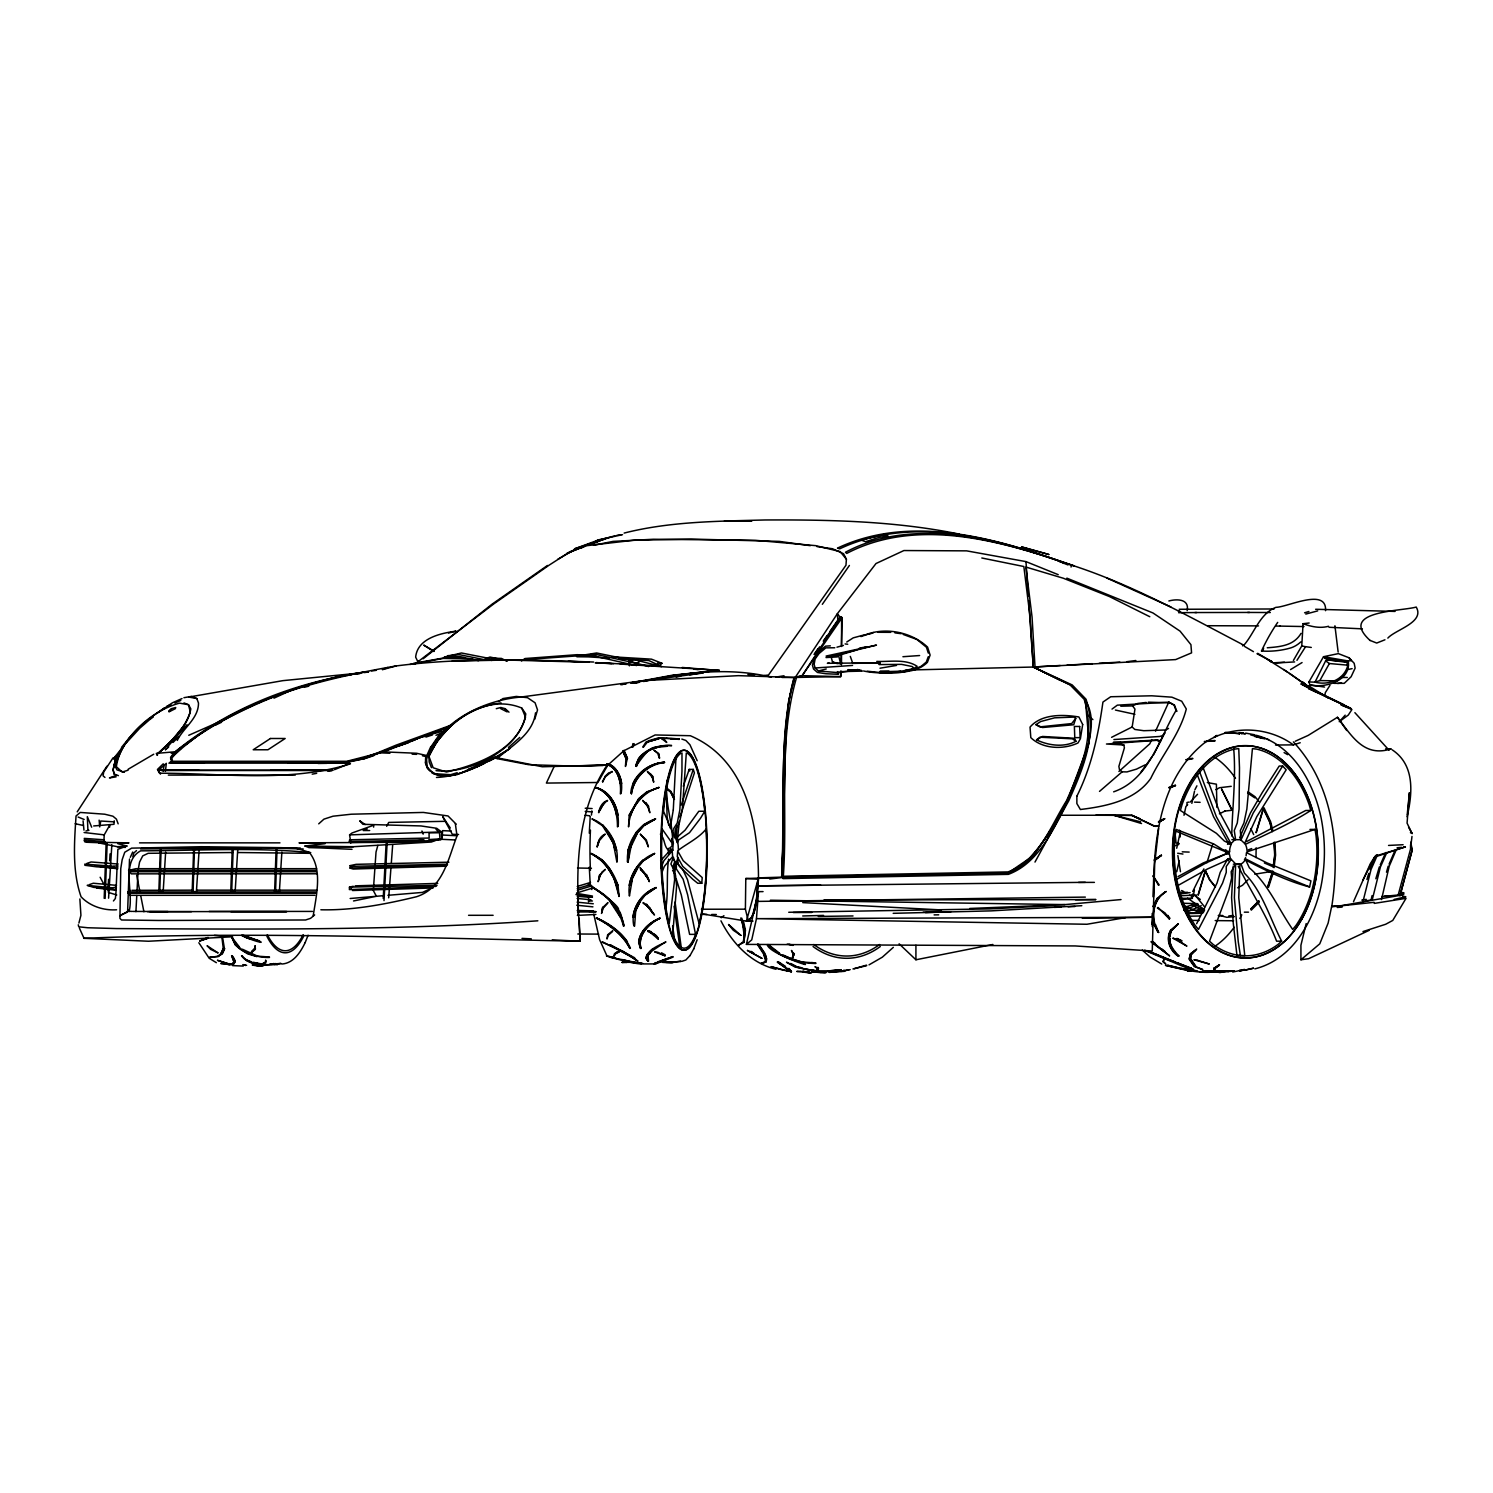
<?xml version="1.0" encoding="UTF-8"?>
<svg xmlns="http://www.w3.org/2000/svg" width="1493" height="1493" viewBox="0 0 1493 1493"><rect width="100%" height="100%" fill="white"/><g stroke="black" fill="none" stroke-linecap="round" stroke-linejoin="round"><path stroke-width="1.5" d="M629.971 962.145L634.488 962.518M666.83 738.307L657.797 738.083L650.276 740.229L645.965 742.077L642.792 747.023M79.446 928.217L84.019 938.313C248.976 931.464 414.923 937.884 580.161 941.243C576.298 881.616 572.733 817.212 607.166 764.995L542.332 766.767L495.471 757.492L496.012 756.428L459.62 773.729M841.511 664.777L841.529 653.355M841.548 646.506L841.604 619.128L837.368 613.698L875.999 563.533L903.918 550.544L966.643 550.861L1025.971 561.611L1058.238 574.674M676.03 756.578L673.287 809.934M1111.594 737.318L1132.161 726.979L1134.96 709.1L1132.608 705.909L1120.795 706.226M752.509 921.162L748.273 921.106L745.399 909.181L745.791 878.519L769.455 877.772L763.39 877.977M703.203 914.089L746.407 921.106L758.5 877.865L782.369 877.119L783.526 813.498M668.453 848.341L668.416 850.226A12.019 2.762 -90 0 0 668.547 853.94M660.391 834.158C665.262 839.085 663.639 845.99 668.416 850.226L672.858 850.226L672.876 848.341A12.019 2.762 -90 0 1 673.38 843.153L670.674 840.578M127.633 911.197L129.518 859.054M441.573 837.106L441.499 831.937L436.702 828.298L421.026 825.946L362.911 824.304L359.738 820.777L365.188 824.565M784.385 774.68L784.889 751.856M785.038 745.007L788.584 701.542L794.631 677.467L840.671 676.628L841.492 671.607L862.282 671.122M1152.167 913.529L1153.007 922.786L1158.605 932.472L1155.395 924.354M128.977 911.663C134.314 893.915 120.261 861.76 140.641 850.842C197.225 850.693 254.538 847.072 310.731 852.596M840.783 672.074L840.671 676.628L802.17 675.657L795.414 677.15L837.368 613.698L837.872 620.64M841.007 663.004L841.231 653.934M841.455 644.864L842.127 617.635L840.727 616.665L823.613 641.15M245.692 965.504L242.818 964.627M246.644 965.299L243.583 964.646M264.018 965.299C260.92 967.576 242.799 963.209 258.625 965.542M263.067 965.504L258.606 966.064L253.25 964.627M349.455 887.122L349.381 889.585L435.732 886.413L437.02 885.349L349.455 887.122L353.262 886.263M446.071 866.201L353.169 869.038L350.09 868.105L350.164 865.623L356.099 864.335L448.908 862.189M159.77 891.806L161.076 849.89M1153.361 897.144C1153.454 843.041 1158.717 780.074 1203.825 743.383C1230.139 724.851 1267.501 725.915 1293.367 744.876L1300.216 742.749M193.101 891.582L194.407 849.89M781.921 866.481C786.456 803.981 777.461 739.128 793.903 678.102L796.478 677.691C778.002 741.834 787.931 810.363 783.34 876.279L1008.018 871.912C1038.829 860.845 1050.307 826.45 1066.506 800.771C1081.119 768.13 1095.713 735.396 1084.161 699.303L1070.238 685.026L1033.287 667.035L906.195 670.077M1153.361 896.658L1153.79 883.52M104.193 898.338L106.134 843.433M160.292 849.89L158.837 891.806L163.166 891.806L165.648 852.111M193.642 849.89L192.168 891.582L196.423 891.582L199.129 849.89M232.236 849.89L230.762 891.582L235.166 891.582L237.723 849.89M231.695 891.582L233.151 849.89M276.074 849.89L274.619 891.806L279.378 891.806L281.878 852.111M275.552 891.806L277.007 849.89M1187.159 610.674C1189.604 598.898 1176.895 598.786 1168.87 600.97M1325.541 610.674C1327.016 587.272 1287.395 607.222 1275.974 607.334C1259.663 613.548 1254.027 633.928 1243.837 645.2C1183.837 613.828 1123.912 580.03 1058.5 561.088L1068.055 564.97M105.126 898.45L107.141 843.676M627.041 962.313L622.021 962.444L627.041 962.313L627.079 961.212L623.122 961.212M1152.26 926.537L1152.689 915.004M229.026 964.646L229.064 963.564M118.152 823.837L116.417 819.134L112.927 816.204L104.715 814.208L80.23 812.435L76.05 815.962C74.277 842.705 72.149 871.147 81.051 896.752C89.953 906.288 103.857 910.674 116.585 909.778M588.485 901.791L588.69 897.256L592.441 897.256M112.311 889.343L112.386 887.831L116.342 887.122L116.118 889.585L93.518 887.346L87.191 885.349L112.386 887.831M350.09 868.105L351.844 867.974L351.937 866.332L350.164 865.623M351.154 889.343L351.228 887.831M627.34 861.778L627.881 850.226L636.074 832.459L643.763 824.565L655.539 818.948L643.819 825.741L637.679 832.59L629.299 850.226L628.012 862.189L631.744 842.929L637.567 832.478L643.688 825.61L655.539 818.948C637.959 824.229 624.802 844.889 628.142 862.133M629.99 962.145L625.791 962.313L635.719 962.369M666.811 738.307L679.371 738.867L670.842 738.736M383.216 898.45L386.108 843.676M1196.658 923.7L1217 883.109L1220.21 872.379L1227.489 859.333L1231.24 859.333L1235.663 863.98L1234.375 897.629L1238.238 941.598L1240.403 955.576L1244.77 955.576L1238.761 897.629L1239.955 864.167L1237.716 864.167M135.919 911.663L136.777 895.501M137.02 890.873L138.009 872.397M384.018 900.615L387.116 843.433M810.176 973.025L802.655 971.402L809.449 972.167M811.39 973.025L796.777 971.42L801.181 971.234M811.875 972.036L825.125 972.671M1225.921 849.834L1225.809 851.831A12.765 8.753 -90 0 0 1225.921 853.828M1176.036 831.19L1225.809 851.831L1229.579 851.831L1229.691 849.834A12.765 8.753 -90 0 1 1231.24 844.329L1224.353 841.044L1216.403 833.318L1180.384 810.475L1182.045 804.634A103.987 71.328 -90 0 1 1234.431 749.131L1238.761 748.628L1239.489 767.925L1239.078 809.057L1237.286 822.942L1234.263 830.537L1235.625 839.701L1241.038 839.701L1240.328 830.537L1243.93 822.942L1246.86 809.057L1252.422 748.628L1256.751 749.131A103.987 71.328 90 0 1 1309.137 804.634L1310.798 810.475C1290.083 823.781 1267.258 833.822 1245.405 844.329A12.765 8.753 -90 0 1 1247.084 851.831L1315.016 829.417L1316.024 835.576A103.987 71.328 -90 0 1 1296.017 925.38L1292.714 929.486C1278.493 909.032 1268.341 884.211 1249.38 867.825L1245.405 859.333A12.765 8.753 -90 0 1 1241.038 863.98L1244.36 873.125C1262.499 891.508 1269.964 918.456 1281.666 941.187L1277.971 944.49A103.987 71.328 90 0 1 1213.212 944.49L1209.517 941.187L1228.87 889.772L1231.65 878.071L1231.165 871.669L1235.625 863.98L1239.955 864.167M589.287 833.206L590.202 816.615M651.545 950.836L648.055 955.035L647.794 961.063L646.002 957.815L646.842 954.792L652.945 948.615M834.792 647.757L825.816 647.869L819.06 653.505L815.141 658.936L814.133 664.366L815.141 667.987L818.481 670.973L837.386 672.578L837.442 671.607M107.907 890.892L108.578 879.321M109.68 860.808L110.071 853.865M1293.405 660.429L1301.765 645.946L1303.072 623.701L1309.156 623.01M108.578 898.17L111.844 844.721M648.559 961.156L647.999 955.539L651.489 951.321L665.729 941.766M1233.218 866.108L1231.594 897.629L1233.218 922.805L1236.969 955.576L1240.403 955.576M621.069 793.567L621.069 793.567C623.048 783.023 620.23 770.985 610.768 764.864L606.867 763.744M1158.624 828.634L1154.705 863.458L1152.26 951.022L1075.277 945.946L746.407 944.397L751.744 939.844L756.466 918.662L758.5 891.638L763.054 891.601M673.772 869.169L674.948 862.245M675.638 861.816L674.724 875.626M114.233 820.777L113.991 824.304L93.686 825.946M269.468 956.994L256.964 956.136M816.951 546.587L832.459 548.733L843.564 553.735L846.4 559.278L845.971 565.231L768.503 675.023L763.968 675.545M1219.408 970.991C1202.63 974.873 1182.624 969.48 1165.417 965.336L1190.798 970.879L1187.775 970.917L1191.059 969.815M1241.803 734.015L1242.587 732.764L1239.451 732.69L1239.321 733.865M388.684 897.834L390.961 867.75M391.315 863.122L392.696 844.609M623.981 750.344L627.396 758.239L625.455 766.45L625.978 758.239L622.824 750.886M630.718 961.791L621.909 959.607L642.755 963.918L654.046 963.918L655.296 962.574M677.038 826.17L675.956 839.066L676.908 841.716M373.642 827.122L373.642 825.237L352.049 832.982L349.586 834.867L350.818 842.966L349.437 841.567L349.586 839.794L429.144 838.04L429.051 832.87L439.465 832.758L439.987 838.861L431.328 842.033L353.412 846.718L308.64 847.427L305.001 846.027L325.045 843.676L298.992 842.854L403.651 842.257L440.752 839.924L441.237 838.749M665.635 909.48C668.621 892.665 666.195 875.626 668.603 859.147M677.076 842.593L679.352 821.299M752.901 921.088L748.273 921.106C759.489 910.226 755.887 891.75 758.201 877.865M674.631 879.676L669.256 923.365L668.211 919.483A97.959 22.526 -90 0 1 661.884 834.904L662.201 829.1L671.887 842.854L672.018 846.158L669.722 847.987L672.858 850.226M756.708 899.383L758.425 879.265L745.791 878.519M84.373 839.924L104.23 841.567L105.928 842.966L104.081 842.388L104.006 840.503L105.928 842.966L103.838 842.388L104.23 834.867L109.68 825.237L109.68 827.122M232.348 955.837L235.092 960.652L233.449 964.534L221.095 963.246M701.785 883.277L702.214 877.567L683.197 860.696L677.71 850.954L677.281 856.665L682.768 866.407L701.785 883.277L697.735 883.277L692.696 879.209L679.483 866.407L676.889 861.592M79.875 898.973L80.921 915.302L78.905 923.047M794.388 953.504L792.671 957.312L793.529 953.299M1151.924 924.503L1152.932 914.295M1407.227 814.543L1409.411 792.652L1407.078 823.128L1412.135 833.673L1408.59 827.197M651.396 931.744L648.093 930.643L658.17 939.004L656.211 935.383M786.531 970.469L791.421 971.682L786.531 970.469L790.637 971.588L777.256 962.052L791.421 971.682L789.051 968.434M1225.772 971.234L1215.638 971.103L1213.846 970.282L1214.145 967.968L1213.716 970.879L1216.347 971.887L1219.986 972.559L1228.59 970.973M1214.817 968.808L1219.464 964.777L1215.918 966.904M785.953 731.383L781.996 876.914L1007.775 873.181L1020.279 867.433L1033.884 855.302L1060.534 815.253L1067.439 800.771L1089.106 742.749L1085.262 699.191L1070.63 684.932L1033.287 667.035L1028.658 600.578M165.387 771.414L166.339 763.352L158.351 770.407L160.46 774.158M256.927 956.64L247.651 953.859L239.869 949.007L235.259 944.957L231.751 937.212L239.421 946.991M1411.072 843.881L1411.986 836.435M489.984 760.683L509.766 748.609L496.59 757.231L496.982 758.612C511.726 745.903 533.094 733.977 535.52 712.833M641.355 963.918C631.52 964.123 587.645 950.668 615.732 958.095M621.928 959.607L609.48 957.125M1255.986 857.542L1256.136 847.8M1273.156 867.19L1274.667 854.985L1273.977 842.463M1273.417 867.19L1274.947 854.985L1274.238 842.463M1274.033 867.694L1275.601 855.06L1274.891 842.257M1347.955 668.341L1348.366 665.225L1329.386 663.527L1325.635 660.858L1314.997 682.152C1328.341 685.623 1343.98 679.838 1347.694 665.766L1346.947 662.351L1327.688 659.906L1324.664 658.096L1347.544 661.716L1327.688 659.906L1325.635 660.858M1407.078 816.727C1412.546 793.492 1415.084 764.957 1392.185 749.822M221.039 963.769L232.068 964.478L234.046 962.332L231.583 955.688M280.703 963.246C268.964 965.392 249.928 967.24 241.511 955.837M280.721 963.769C268.012 965.001 250.675 966.792 242.034 955.688M629.897 947.999L627.004 943.296M640.18 948.26L638.743 941.728C640.012 930.475 650.575 921.442 659.869 918.326C648.951 923.607 637.156 935.215 640.926 948.484L638.668 942.214C640.012 930.792 649.791 922.506 659.869 918.326M640.926 948.484C637.268 935.103 648.783 923.309 659.925 917.971M672.652 837.461L672.634 832.683L663.545 811.259L664.068 805.753A97.959 22.526 -90 0 1 680.621 753.461L681.984 752.995L681.965 771.172L679.838 809.934L677.243 822.998L673.754 828.522C674.5 842.966 676.758 840.41 675.713 828.522L679.352 822.998L682.301 809.934L686.313 752.995L687.676 753.461A97.959 22.526 90 0 1 704.229 805.753L704.752 811.259L700.534 818.22L689.505 832.683L678.494 840.055L677.859 843.153A12.019 2.762 -90 0 1 678.382 850.226C686.276 844.049 698.705 838.208 706.077 829.1L706.413 834.904A97.959 22.526 90 0 1 700.086 919.483L699.041 923.365L687.508 879.676L682.824 869.561L677.897 863.999L677.859 857.281A12.019 2.762 -90 0 1 676.46 861.648L676.329 868.907L683.103 879.172L687.676 894.942L695.551 934.375L694.376 937.492A97.959 22.526 -90 0 1 673.922 937.492L672.746 934.375L676.628 885.946L675.471 874.935L672.596 870.27M163.166 771.284L164.174 764.528M817.063 970.693L817.324 968.584L814.973 966.643L818.201 968.621L818.369 970.114L817.063 970.693L817.25 969.536M1214.145 967.968L1219.408 965.336M612.578 931.501L608.286 935.215L606.998 939.004L607.632 934.823L612.765 930.643M224.603 948.54L222.289 953.411L218.109 956.64L209.86 956.994M1246.095 855.788L1246.468 852.615L1267.109 862.954L1310.929 880.87L1309.585 886.935C1286.985 881.299 1265.336 870.12 1244.434 859.483M100.106 824.976L100.759 821.019L114.326 821.859M614.09 955.893L614.481 953.56L619.259 951.881L615.172 953.84L614.09 955.893L617.001 951.694M601.754 912.839L602.463 907.8L607.931 902.574M602.09 910.973L602.743 907.221M138.14 870.083L139.558 862.114L142.731 855.881L148.143 853.305L233.001 852.522M786.662 970.693L770.985 966.643L782.892 970.114L786.662 970.693L786.886 969.536M1179.059 967.968L1167.806 965.299M1194.381 890.071L1193.224 896.397L1189.454 895.221M629.299 815.215L638.855 798.886L646.917 792.148L658.973 787.446L646.824 791.869L638.612 798.68L629.169 815.085L628.553 826.879C629.188 813.442 636.037 800.901 646.693 792.764M1324.702 695.999L1325.355 692.584L1329.983 685.343M1410.717 843.396L1411.986 850.842L1400.434 894.027L1401.423 894.998L1403.924 894.027L1400.434 893.318M1309.921 684.932C1325.299 688.422 1351.482 680.696 1348.216 660.97L1323.526 656.715L1308.913 681.946L1309.921 684.932L1324.571 687.06M1063.427 563.421L1063.576 562.674C993.013 536.995 909.106 514.301 837.517 548.099L839.663 548.845C911.271 514.992 995.178 537.909 1065.797 563.328L1063.576 562.674M673.25 810.176L670.189 828.055M1381.51 899.551L1389.218 866.201L1396.291 849.666M241.717 935.532C256.852 942.811 275.869 946.245 243.284 935.253M634.301 917.057L635.607 910.786L640.086 901.735L645.312 894.848L656.099 887.551L645.219 895.072M218.202 956.136L222.308 953.859L224.491 949.007L222.569 937.212M838.917 672.037L838.431 674.276L825.965 673.754L817.473 672.466L813.554 669.051L812.397 665.113L814.469 658.525L819.097 651.489L825.498 646.17L830.313 645.853M753.909 913.548L756.316 900.559M1371.134 899.906L1372.048 895.651M1362.605 903.022L1371.059 869.43L1377.498 854.873M1071.041 567.041L1071.47 565.026C1001.467 540.989 915.34 514.936 845.467 552.242L846.718 553.418C917.672 516.354 1003.091 541.343 1074.064 565.884L1071.47 565.026M598.338 881.393L599.458 875.141L605.318 869.374M598.824 879.228L599.775 874.879M637.455 961.156L629.523 955.539L602.332 941.766M1176.708 848.248L1180.049 833.113M1183.986 815.271L1185.909 806.575L1187.681 804.69M1176.764 871.707L1179.19 860.733M1191.843 803.365L1194.512 791.253M1264.832 738.904L1250.667 734.873M781.38 954.848C842.015 976.982 769.044 955.576 767.309 944.714M801.666 961.996L815.85 962.948L811.595 962.556M632.267 747.191L632.92 743.607M746.407 944.397L758.5 891.638M632.883 917.057C634.786 904.03 643.67 892.254 656.099 887.551M1306.17 923.607L1300.926 945.256L1300.926 959.775L1308.689 958.693L1369.1 930.382M790.357 693.331C779.421 753.498 784.721 815.421 781.66 876.279L782.985 878.612L1008.372 874.357C1039.875 862.525 1053.237 828.055 1068.783 800.771C1083.078 768.428 1097.784 734.836 1085.99 699.191L1072.198 684.932L1033.287 667.035L1030.077 616.777L1023.843 566.519L981.815 557.99M643.259 902.574C647.495 904.777 664.292 928.497 646.469 904.067M455.29 839.962L442.115 839.327L442.563 830.631L451.353 831.06M630.587 885.349L632.379 878.201L637.567 867.974L643.296 860.808L654.606 853.473L643.184 860.864M1212.801 843.844L1206.923 862.73M791.383 689.075L793.604 680.304M792.932 684.093L794.631 677.467L738.4 675.657L643.483 680.659L520.777 697.063C482.444 700.217 435.844 723.228 425.318 762.774C434.911 786.811 467.514 771.246 483.956 763.725M743.663 922.114L745.455 930.438L743.831 942.419L745.138 930.83L741.778 918.158M132.858 856.646L133.791 853.063L136.498 850.599M672.708 867.657L674.761 861.648L673.38 857.281L670.917 863.999L673.754 869.561L674.631 879.489M629.169 885.349C631.763 871.315 640.926 858.475 654.606 853.473M624.186 925.511C622.768 926.574 622.077 912.372 618.214 909.965C623.663 906.12 559.259 864.279 603.937 895.072M633.853 925.865L633.853 925.865C630.139 909.648 641.225 893.15 656.006 887.756M1300.926 959.775L1319.775 943.819L1328.135 923.066L1332.036 904.702C1340.378 848.397 1333.697 785.281 1293.367 741.89M1169.765 936.634L1171.389 930.718L1178.276 923.775L1171.091 931.109C1167.19 940.086 1171.184 950.406 1178.705 956.155C1174.972 951.321 1169.187 945.797 1169.971 938.462M377.86 845.393L376.031 852.018L373.325 890.519L376.385 896.285L383.29 895.688M597.331 846.886C597.424 842.481 600.055 835.688 605.206 834.307M597.797 845.187L599.234 840.13M1386.493 872.211L1388.191 866.201M113.692 766.711L116.286 757.66L121.512 748.609L113.543 758.612L116.809 761.038M681.275 805.026L693.275 769.399L689.225 769.399L683.309 786.195M679.931 817.082L694.394 772.926L693.275 769.399M631.464 793.903C633.741 777.349 648.055 764.304 664.516 762.494C654.251 762.568 642.904 768.26 636.615 777.33C633.349 780.671 629.729 792.036 631.352 793.623C633.648 777.032 647.925 763.837 664.46 762.083M269.449 957.48C254.892 957.704 237.424 951.694 232.273 936.951M313.175 916.011C316.161 895.8 323.104 869.318 309.2 852.242L295.763 848.136L280.46 847.669L201.275 846.718L131.627 848.136L124.759 852.242L122.183 859.651L120.765 868.571L119.907 918.344L121.474 919.987L158.687 920.472L305.598 919.987L310.544 918.344L314.65 914.948M1375.837 878.742L1379.345 866.91M1198.058 894.923L1205.262 870.848M1198.319 894.923L1205.542 870.848M1256.005 832.59L1263.19 808.627M1256.285 832.59L1263.47 808.627M534.718 719.327L537.536 709.94L535.091 702.811L527.533 697.698L516.335 696.429L502.936 698.556L499.222 701.262M766.208 961.996L761.374 962.948M1366.935 879.452L1368.745 873.442M199.838 940.795L208.348 938.089L201.966 940.123M601.474 913.417L603.377 907.688M1075.744 718.357L1073.691 724.758L1042.506 727.52L1035.918 724.646L1040.658 721.548L1054.581 717.834L1073.971 717.088L1075.744 718.357L1071.675 723.582L1039.781 726.886L1035.918 724.646M116.286 757.66L113.076 769.791L114.27 774.512M1267.688 886.637L1272.615 871.483M1267.968 886.637L1272.894 871.483M1268.49 887.365L1273.51 871.893M598.021 881.654L600.354 875.383M1178.705 956.155L1177.865 955.931C1169.598 950.406 1165.268 938.761 1170.867 929.878C1165.846 938.798 1169.877 949.996 1178.089 955.427L1178.91 955.651M1195.091 950.257L1190.425 953.915L1189.119 959.234L1194.4 966.643L1202.817 969.61L1195.594 966.643L1190.388 959.159L1190.91 954.997L1196.639 949.025M928.254 656.752L926.313 662.034L921.2 666.289L915.246 668.771M656.957 747.75C647.085 742.917 628.758 781.921 638.668 758.239C646.394 748.516 660.261 744.26 671.514 745.847M635.962 766.189C637.847 756.093 647.439 749.766 656.789 747.433M629.841 948.484C622.842 934.655 609.312 924.969 596.528 917.971C608.584 923.066 619.819 930.979 627.452 941.728M693.648 949.025L697.175 939.732M598.805 812.715C598.954 808.292 602.929 800.957 607.595 800.789M599.607 810.587L604.497 802.506M1194.923 789.722L1196.919 785.822M633.032 747.023L634.114 743.57M596.995 846.792L599.458 840.54L604.926 834.214M661.007 868.03L663.9 860.696L672.205 850.954L669.573 850.954L660.615 860.696M662.164 871.893L664.329 866.407L672.634 856.665L672.205 850.954M305.188 942.55L308.099 935.234M1151.084 941.952L1169.467 955.651M1245.573 857.635L1245.125 858.68L1265.765 869.019L1309.585 886.935M630.699 815.215C635.216 802.114 645.555 791.383 658.973 787.446M1239.619 837.89L1250.462 812.92L1262.257 792.559L1279.202 766.04L1282.636 766.04L1286.182 769.791L1256.789 816.671L1244.509 843.75M177.275 740.397C183.415 727.67 198.569 718.618 198.494 703.035L196.833 698.556L191.328 696.429L183.919 697.698M431.458 767.663L429.182 761.915L428.902 756.26C440.734 727.427 470.258 706.488 501.069 702.923M1389.087 864.13L1394.462 851.738M1353.498 901.716L1370.294 863.794L1374.586 857.075L1405.38 846.886L1375.053 856.236L1362.866 880.105M1369.977 869.43L1376.415 854.873M1380.26 864.858L1385.728 852.54M1386.81 852.54L1380.446 866.91L1372.216 899.906L1365.311 900.876M158.351 753.312C171.658 741.928 184.516 728.92 190.246 711.974L188.51 704.733L183.956 702.923M457.213 772.702L450.643 774.699L433.306 773.617L427.315 768.093L426.289 756.69L430.693 746.892M130.32 857.299L132.709 852.018M1151.7 739.595L1149.797 743.813L1118.91 771.47M1155.545 731.178L1168.963 701.729M636.559 766.45C640.105 751.334 657.349 744.932 671.495 745.343M1153.231 755.421L1164.895 732.746L1162.618 735.62L1159.744 736.46L1113.909 739.558M554.183 766.413L546.382 783.079L597.853 782.5L607.875 764.995L575.925 765.946M221.02 953.318L223.409 948.223M1287.638 754.656L1284.092 752.584M1153.454 906.232L1157.374 898.189L1152.988 906.55M598.506 812.285L601.418 806.369L607.334 800.36M599.775 810.736L601.735 806.799M1192.72 891.526L1203.881 868.889M1024.945 862.954C1052.36 835.334 1069.977 798.568 1083.339 762.232C1088.752 742.096 1097.43 718.824 1084.87 699.62M640.198 901.511L635.701 910.487L634.581 926.183M1112.005 709.1L1117.305 705.163L1168.776 702.177L1174.095 705.163L1176.036 710.481C1158.829 739.464 1148.863 779.589 1113.647 791.831M671.906 838.973L672.391 838.002M637.679 867.918L632.491 878.071L629.43 896.061C627.209 882.456 633.909 868.758 643.259 859.763M787.203 944.136L793.343 944.976M386.668 826.282L388.721 822.419L445.399 821.318M602.668 782.201L605.206 776.173L608.827 772.795L612.242 772.105M521.729 708.037L525.499 717.181C516.242 750.606 477.181 764.883 446.426 772.03L433.157 767.775L428.902 756.26C443.776 723.228 485.076 692.715 521.729 708.037L525.779 713.897C520.702 749.43 469.063 774.494 436.031 770.649M428.902 756.26L437.076 741.144L451.353 725.169M184.311 725.169L171.191 741.144L156.653 754.749C169.978 741.648 187.502 728.323 190.824 708.876L188.51 704.733L179.477 703.128C150.158 711.359 123.359 736.646 115.166 766.17L116.977 769.903L124.423 772.236M1034.985 862.077L1060.534 815.253M281.804 964.03C293.542 963.302 300.448 952.254 305.113 942.736M681.834 961.361L685.847 959.999L690.083 955.445M619.035 896.435L614.015 878.071L607.819 867.918L602.052 860.808L591.228 853.473L602.052 859.763L609.125 867.844L618.009 885.144L619.035 896.435C616.422 879.041 607.147 861.76 591.06 853.511C604.497 859.147 613.548 871.781 617.878 885.349M689.953 955.688L693.778 948.801M1308.913 681.946L1314.997 682.152L1319.849 680.565L1329.386 663.527M121.512 748.609L116.566 757.231L113.543 758.612M1140.615 772.665L1151.868 756.988M1196.826 773.561L1213.548 816.671L1228.795 843.75L1229.336 842.817M1228.795 843.75L1231.034 843.75L1234.562 839.999L1219.874 812.92L1202.537 766.04M254.724 948.298L251.328 951.918L255.434 948.484M743.831 942.419L738.848 944.976M106.936 766.17L77.207 811.856M600.037 875.644L602.593 871.744M632.995 783.676C639.433 771.47 651.041 762.755 664.516 762.494M1296.95 660.335L1305.573 646.693L1311.283 647.439M603.079 908.267L607.688 903.153M349.997 763.352L334.507 769.66M794.164 678.102L802.17 675.657L840.727 616.665M602.388 781.474L605.691 776.491L612.018 771.396M648.615 879.228C630.065 854.593 647.01 875.85 649.362 881.393M856.982 649.847L838.319 655.539L837.405 656.92L826.021 657.555L876.466 645.107L826.096 656.062M431.234 746.481L438.531 735.825L450.961 724.758M814.189 654.345L818.089 648.69M823.278 641.15L827.178 635.495M829.772 631.744L840.186 616.665M802.17 675.657L842.127 617.635M1282.636 766.04L1253.262 812.92L1240.963 839.999L1243.949 842.817M822.326 604.31L849.405 565.455M814.394 654.345L819.657 646.805M170.519 757.492L173.86 752.864C228.578 710.425 296.155 682.357 364.852 671.943M1231.24 859.333L1226.257 866.463L1226.257 872.379L1222.58 883.109L1198.45 929.486L1195.165 925.38A103.987 71.328 -90 0 1 1175.14 835.576L1176.167 829.417L1213.865 844.012L1222.468 849.48L1229.579 851.831M113.431 900.97L115.353 898.506L115.913 893.803L117.854 849.312L126.905 846.027L117.816 843.676L128.977 842.854L104.081 842.388M1170.885 929.859L1178.276 923.775M113.039 757.847L103.764 771.937L103.036 775.8L104.958 777.442M170.538 758.817C228.728 701.094 317.617 679.726 396 665.971C461.505 657.48 527.794 659.813 593.635 662.034M1157.84 932.155L1153.324 922.413L1152.465 915.265M121.474 747.433L129.63 737.43M187.017 724.758L167.907 746.481M125.636 743.589L139.707 728.267L153.107 716.64M1301.056 633.368C1294.039 644.976 1282.487 646.674 1267.258 647.775M643.371 747.191L647.383 742.077L657.946 738.643M1345.193 715.147L1339.258 721.716L1348.291 715.054L1351.911 709.53L1341.628 705.163M1190.108 802.133L1197.535 794.295M1240.776 970.226L1244.509 969.461L1240.814 970.805M1248.055 879.713L1242.475 885.312L1237.716 887.794M1250.798 908.938L1258.674 901.007M1251.078 908.938L1258.954 901.007M1251.227 910.17L1259.271 902.052M173.039 742.432L178.973 736.46M1195.258 950.388L1191.115 954.512L1190.593 958.655L1195.706 966.064M1158.027 907.427L1169.374 918.941L1167.843 915.34M163.241 763.819L157.456 769.455L159.508 773.225C222.793 773.113 289.026 782.985 350.463 763.819M168.821 711.023L171.34 708.671L175.763 707.495M168.952 711.47L171.434 709.212M1158.605 932.472C1150.077 919.632 1151.626 899.906 1165.809 891.694C1156.384 896.976 1151.364 910.898 1154.518 922.413M119.757 916.011L128.025 911.197L131.963 911.421M169.064 711.862L175.539 708.559M318.718 823.837L323.962 819.134L333.014 816.204L351.303 814.208L423.377 812.435L448.031 815.962L456.186 824.173M607.483 765.424L623.887 750.736L655.11 734.967L690.27 735.713C746.071 759.414 758.145 823.352 758.5 877.865C757.753 891.284 756.242 904.627 751.744 917.374L746.407 921.106L751.072 921.125M654.904 665.355L659.495 665.542L661.996 663.303L651.471 659.159L612.018 656.789M654.046 963.918L672.932 956.602L657.928 961.791M893.337 947.346L882.326 957.181L869.038 964.851M508.478 747.433L519.751 737.43M1099.501 791.402L1122.12 771.825L1126.972 771.918L1136.434 769.156L1145.075 764.901M602.258 872.005L605.057 869.635M1256.994 653.729L1271.98 661.604M1216.366 735.489L1214.07 737.393L1217.224 735.452M157.978 712.628L172.423 702.811L181.997 698.556M721.25 917.747L723.918 915.676M738.55 945.424L743.234 941.691L744.298 936.428L742.45 922.114M1036.553 739.875L1039.893 737.206L1072.403 738.811L1075.949 741.256C1064.154 747.694 1048.31 745.53 1036.553 739.875L1042.525 736.46L1074.325 738.27L1075.949 741.256M1132.608 705.909L1137.834 703.446L1146.213 702.438M1340.154 678.289L1343.42 675.676M423.098 658.824L491.888 604.31L547.483 565.455M1302.064 662.556L1290.531 669.592M1196.472 949.529L1190.444 953.915L1189.38 958.674L1194.493 966.064M180.728 748.702L175.334 752.864L171.191 753.2M186.14 744.559L196.927 736.254M149.879 719.327L153.256 716.715M161.729 710.22L165.126 707.626M1154.313 860.528L1161.479 855.284L1154.686 860.491M415.147 663.881L493.66 603.993L549.013 565.231L570.177 551.608L586.992 545.654L633.219 540.317L691.147 539.048L779.253 541.38L810.288 545.673M1166.164 891.47L1157.374 898.189M1216.422 967.072L1219.464 964.777M656.696 962.425L655.446 963.377L667.222 958.543M656.715 962.985L655.464 963.918L672.951 957.125M769.735 879.041L782.668 877.455L1007.775 873.181L1033.884 855.302M164.323 708.037C143.571 722.052 120.075 740.472 116.361 766.711L122.183 772.03L128.118 770.201M676.814 837.461L685.1 830.145L698.817 811.259L704.752 811.259M521.449 660.951L525.069 658.525L577.212 654.681L595.782 655.8M1242.717 645.946L1243.837 645.2L1242.363 644.883M1154.276 859.781L1161.106 855.34M1154.63 859.744L1161.479 855.284M846.755 642.009L853.212 637.866L864.727 634.768M316.945 873.778L131.235 873.853L128.603 870.438L135.994 868.683L316.572 868.683M314.892 895.277L130.414 895.333L127.782 891.937L130.19 890.407M153.742 754.208L128.174 769.231M1175.98 879.788L1206.027 862.954L1229.056 852.615L1230.4 858.68L1207.37 869.019L1177.324 885.853M1385.616 748.851L1391.215 748.851C1363.855 757.735 1351.725 735.862 1337.448 717.293L1308.167 735.414L1295.215 741.256M557.803 559.278L576.111 548.733L582.643 547.446M1197.815 910.338L1201.79 907.931M1387.837 638.108C1395.488 629.505 1425.106 622.413 1416.222 607.054C1400.789 611.439 1337.635 610.656 1370.07 640.478M1158.437 822.176L1164.689 818.78L1158.792 822.307M618.158 826.487L618.158 826.487C619.688 810.624 612.485 791.514 595.502 787.446C607.315 791.626 614.649 803.122 616.59 815.215M1384.944 639.788L1376.714 643.054L1369.958 640.385M1168.552 728.397L1165.772 729.965L1143.806 730.712L1134.792 729.442L1132.161 726.979M1246.506 841.604L1305.74 810.475L1310.798 810.475M1178.07 876.54L1203.227 862.954L1229.056 852.615M1262.201 650.743L1261.585 651.023A181.567 124.516 -90 0 0 1287.451 648.802L1289.709 648.205A44.622 30.606 -90 0 0 1300.776 641.915M493.996 757.847C476.304 767.869 457.138 776.603 436.479 777.442M273.872 964.497L277.642 964.385L273.872 964.497L273.816 963.433M215.048 724.982C253.474 703.446 294.849 686.724 337.829 676.908M1215.843 789.648L1219.52 787.725L1231.221 786.326M1219.389 813.834L1224.932 811.091M1158.512 821.617L1164.335 818.631M1158.885 821.766L1164.689 818.78M188.753 735.284L221.58 720.839M496.012 757.66L476.976 766.711L468.205 769.362M428.64 889.567L422.482 892.403L387.9 895.315M215.235 725.169L221.524 722.276M273.966 698.164L288.634 691.427M665.691 942.232C658.282 945.592 647.943 949.399 645.965 958.357L647.794 961.063M1184.154 905.691L1196.565 911.309L1202.705 908.509M647.383 742.077L659.253 738.158L679.371 738.867M1188.615 911.309L1201.249 905.71M120.914 914.948L127.073 912.298M1169.523 787.613L1175.495 785.486L1169.84 787.912M1183.874 910.413L1198.412 904.217M166.824 706.32L170.818 704.64M174.812 702.96L180.802 700.441M634.021 665.15L594.027 655.968L576.914 656.808L594.195 654.046L636.13 663.209L639.433 661.828M382.656 669.611L396 665.971M584.659 546.195L566.967 553.418L589.94 543.62L600.074 540.858M478.562 660.671L458.575 656.397L444.466 657.032L461.449 652.982L488.472 658.264M201.891 939.955L208.087 937.417M199.67 941.206L207.956 937.828M869.43 634.189L873.592 632.528M367.203 828.932L363.172 830.519L369.685 830.519M864.204 635.309C884.845 626.631 911.346 631.819 927.582 647.122L930.12 655.11L927.396 662.351C914.929 674.799 895.24 671.645 879.19 672.447M629.374 665.859L628.982 661.082L633.331 659.365L661.567 666.643M1248.353 849.872L1251.713 848.565M1153.044 876.26L1159.184 884.938M1331.644 906.139L1341.349 905.672L1402.767 894.867M382.339 669.536L387.844 667.464M1184.136 909.685L1188.465 908.061M1192.795 906.456L1197.125 904.833M451.035 725.822L380.472 752.64L346.805 761.281L172.591 761.281L171.751 758.071L176.734 751.912L175.353 751.688C229.493 706.991 299.048 680.808 368.211 671.757M447.713 727.24L362.724 758.817L346.843 762.027L288.784 762.587M435.956 735.284L442.115 733.026M414.979 739.949L397.474 746.369L408.41 742.786M423.751 736.721L447.844 727.893M1168.795 787.539L1175.178 785.187M1169.094 787.837L1175.495 785.486M116.566 775.334L109.456 777.909L116.118 776.864M448.665 726.027L395.944 745.194L379.763 751.912L380.155 752.864M362.986 759.041L378.009 753.629M1254.885 968.864C1291.632 959.7 1312.795 922.954 1320.577 888.298L1320.614 888.223C1325.672 864.279 1325.672 839.402 1320.614 815.458L1320.577 815.383C1312.832 781.25 1292.341 744.839 1256.285 735.303M89.225 884.658L93.312 883.24L116.491 885.349M1183.93 907.576L1194.885 903.862M86.893 863.402L91.092 861.984L118.208 864.018M860.92 636.578L868.534 634.021M362.948 759.246L373.903 755.589M761.187 963.489L765.312 962.108L765.274 959.42L763.464 953.728L757.436 944.528M1174.356 845.934L1178.686 844.515M425.916 737.075L432.485 734.929M1362.978 931.576L1385.691 924.26L1392.764 920.434L1406.033 898.357L1374.232 903.396M577.362 890.295L590.556 886.263M577.063 892.833L592.628 888.074M863.197 647.962L867.358 646.693L859.427 648.111M577.231 886.45L590.537 882.438M577.231 888.559L590.426 884.584M1304.583 612.783L1308.913 611.495M1305.796 614.071L1317.703 610.88M651.228 740.901L659.253 738.699M836.957 647.178L843.414 645.424M590.836 543.975L597.536 542.164M605.15 539.048L595.203 541.698L597.816 539.999L622.525 534.681M614.855 535.856L596.435 540.746L574.469 548.845L608.995 537.685M496.292 708.671L500.79 707.495L505.194 708.671L509.001 712.18M818.481 670.973L826.245 668.957M441.555 731.589L423.527 736.254L381.014 752.864L389.916 753.237M1186.487 759.844L1192.814 758.705M448.479 633.069L456.149 631.147C440.64 633.163 417.48 638.313 415.651 657.125L418.32 662.668M1242.885 969.871L1232.733 972.036M1239.582 970.879L1244.583 970.039M304.329 687.265L308.79 686.183M854.257 968.696L866.537 965.113M271.857 964.478L275.682 963.564M852.97 968.938L866.668 965.691M85.922 830.985L88.964 830.295M1185.778 759.732L1192.59 758.257M1348.086 669.48L1352.117 668.64M992.864 944.472L915.918 959.775L899.122 943.819M624.13 533.076C670.077 521.412 717.797 521.244 764.901 519.975C829.959 519.657 895.501 521.02 959.458 534.139M360.97 759.452L346.88 762.344L287.813 762.904M353.524 900.97L376.385 896.285L350.146 898.506M844.217 970.842L850.208 969.61M858.643 670.021L847.875 669.685M1323.526 656.715L1338.363 653.617L1349.056 657.778L1354.188 663.303L1355.14 668.099L1351.128 676.721L1344.26 683.327L1334.051 683.327M593.523 545.281L613.1 541.38L653.318 539.253L755.495 540.317L815.757 545.654L840.167 551.608L846.4 559.278M620.771 684.708L625.287 683.813M1328.509 626.276C1320.073 628.628 1311.115 626.649 1303.072 623.701M844.963 970.525L848.957 969.741M762.979 962.63C771.993 962.724 761.374 948.354 758.407 944.714M1178.238 610.861L1179.825 611.197M634.469 683.215L639.023 682.376M643.558 681.517C685.791 672.223 728.901 667.091 771.452 677.169M621.909 684.559L626.5 683.719M631.072 682.861L672.298 675.228L719.365 670.226L674.015 675.34L630.998 683.253M312.186 774.158L316.684 773.318M327.919 771.246L332.416 770.407M444.466 657.032L458.37 654.475L487.035 660.186M409.94 664.478L443.309 658.413L472.814 659.048M413.393 663.415L447.079 657.349L465.181 657.704M113.86 866.332L117.816 865.623L117.611 868.105L96.41 866.798L84.896 865.287L84.802 864.111L113.86 866.332L113.935 867.974M837.386 672.578L859.184 669.909L847.744 670.506M1125.517 917.635L1086.923 924.26L756.466 918.662L1153.287 917.243L1082.313 918.27M879.993 668.211L896.509 665.43M1394.201 899.421L1405.809 896.789L1402.45 896.061M457.567 774.512L446.836 776.267L437.916 775.446L431.682 772.627M1361.803 900.111L1366.263 899.365M775.651 677.131L784.03 675.769M1254.773 874.189L1272.876 871.259M676.161 676.982L680.677 676.254M689.747 674.78L703.334 672.578M1403.887 847.11L1405.38 846.886L1404.222 846.998M209.748 957.48L217.773 956.248L220.945 953.803L223.315 948.69L221.841 936.951M838.319 655.539L828.354 656.285M616.889 535.315L621.107 534.718M371.664 670.973L376.217 670.338M346.563 675.471L351.004 674.855M355.427 674.239L359.869 673.623M339.769 675.974L359.888 673.194M364.367 672.578L368.51 672.018M1226.723 971.215L1217.747 971.346M1228.608 971.551L1217.709 971.943L1214.966 970.805L1214.91 968.229M1126.748 661.716L1135.856 660.522M1374.083 902.313L1332.26 906.755M900.652 671.197L880.254 671.794M904.851 670.656L913.268 669.592M260.603 965.131L252.765 964.646M1337.635 683.477L1341.535 683.01M893.187 913.324L991.147 910.879L1081.809 905.691M1181.019 893.728L1190.089 892.627M1181.019 899.7L1192.366 898.319L1192.366 894.344M1224.671 811.091L1232.192 810.232L1221.535 789.125M1233.106 915.414L1228.795 915.956M1234.319 916.627L1226.798 917.318L1219.09 915.284M680.845 961.007L671.253 962.686L662.407 962.313L662.407 961.212L665.803 961.212M703.11 673.007L632.08 682.469L636.709 682.936M829.231 663.097L827.365 663.303L880.347 662.78L852.802 663.415L850.301 656.397M680.901 961.567L667.427 962.276M1217.15 971.234L1202.481 971.308M1219.445 971.588L1199.905 971.7M1348.216 660.97L1351.296 660.653L1349.056 657.778M1180.944 895.725L1196.378 895.016M658.768 747.135L667.259 746.276M1217.15 971.159L1202.014 971.346M359.832 673.026L282.812 680.659L188.79 697.063L196.833 698.556M815.141 667.987L852.54 665.43M1397.075 847.763L1401.61 847.333M1204.31 741.461L1214.966 741.032M835.427 971.215L829.119 971.738M829.567 971.794L835.837 971.234M840.97 971.308L829.156 972.335M829.604 972.391L842.22 971.252M969.778 908.472L1064.882 904.609L1121.019 899.57M1342.132 907.109L1337.205 907.464M270.289 964.161L274.451 963.787L270.009 964.086M830.948 970.749L841.082 969.871L826.898 971.682L814.674 971.308L795.078 967.016L786.494 962.22L796.292 967.016L815.943 971.252L841.082 970.469M825.965 972.708L812.155 971.999M424.404 840.148L404.454 841.791L350.276 842.388M840.764 971.42L844.534 971.29L840.764 971.42L840.634 970.245M888.97 671.159L880.329 671.048M830.407 970.674L841.082 969.871M98.575 842.854L117.35 846.718L126.905 846.027M522.625 659.794L574.768 656.062L609.499 658.17M902.929 656.715L919.613 655.539M140.641 848.957L261.387 848.061M1206.829 741.032L1214.854 740.491M428.92 839.57L439.987 838.861M1275.153 662.724L1284.447 662.183M1273.734 663.135L1294.636 661.922M537.853 920.808C397.642 930.438 256.964 929.337 116.51 928.571L87.695 927.75L78.718 926.798L78.289 924.802M877.921 632.285L890.742 632.341M1060.254 665.486L1035.022 666.923L1032.055 616.982L1025.896 567.041L1063.333 578.239L1109.411 596.547L1149.797 616.721M1067.122 665.113L1092.353 663.676M1099.221 663.284L1119.862 662.108M447.844 655.651L452.472 655.39M1187.532 913.044L1203.545 912.634M1033.287 667.035L1175.663 659.589L1191.563 652.87L1190.929 644.677L1180.067 631.147L1152.932 612.951L1066.842 578.146M577.343 915.414L595.894 914.462M1054.823 905.542L990.605 908.864L788.733 912.279M423.191 839.924L349.437 841.567M585.723 655.427L579.209 655.744L596.659 652.982L632.677 660.429M590.052 655.222L594.401 654.998M1388.546 845.43L1403.121 844.721M131.869 890.332L192.504 890.164M289.194 762.307L346.675 761.841L362.948 758.183L380.472 751.726L416.528 753.256L426.046 755.365C424.889 760.945 425.393 767.327 430.227 771.06M925.473 912.596L950.892 911.775M1054.301 907.389L1061.187 907.109M1068.092 906.811L1074.979 906.512M326.855 763.334L318.009 763.446M355.185 885.834L437.766 883.389M441.499 831.937L349.586 834.867M352.46 890.519L433.101 887.962M322.451 762.886L348 762.065L170.221 762.065L204.653 762.307M447.098 865.399L351.844 867.974M802.711 915.974L823.557 915.414M139.54 842.854L279.956 842.854M603.041 765.536L576.466 766.17L528.559 764.677L496.982 758.612M142.171 847.968L300.28 847.987M447.564 864.204L351.937 866.332M452.062 661.175L506.314 660.018L589.138 662.257M1186.506 910.413L1204.646 910.039M1188.783 913.567L1202.369 913.287M1188.783 916.235L1200.111 915.993M1218.232 915.601L1222.767 915.508M1381.753 896.584L1398.195 894.998L1410.549 849.032L1410.549 844.721M665.934 962.369L673.212 962.444L662.407 962.313M782.369 877.119L1007.775 873.181M204.616 762.624L171.396 762.027M234.009 762.158L254.482 762.158M203.869 762.942L170.183 762.344M674.761 861.648L674.034 859.949M209.095 762.176L282.55 762.176M295.259 775.091L168.336 775.091M757.884 901.399L1085.336 897.106M818.276 916.422L853.026 915.956M934.114 914.892L938.742 914.817M1227.825 970.842L1218.568 970.842L1234.45 970.991L1227.75 971.588M1241.877 732.839L1243.109 732.82L1239.451 732.69M820.702 885.162L757.884 885.853L1085.336 882.344M1188.484 970.842L1187.252 970.861L1190.929 970.991M1179.19 609.275L1274.126 608.976M1178.612 612.709L1196.714 612.541M1275.507 745.026L1293.367 744.876M347.888 763.128L168.877 763.128M1075.501 899.756L1095.955 899.57L823.968 899.962M1194.923 612.541L1249.566 612.447M875.887 662.799L880.347 662.78M333.182 770.201L159.714 770.183M316.255 893.225L127.857 893.225M149.636 911.607L286.88 911.588M316.311 870.456L128.603 870.438M316.236 871.744L128.697 871.744M1078.543 882.419L1094.406 882.382M316.329 891.937L127.782 891.937M701.411 909.237L745.399 909.181M312.429 911.421L209.095 911.421M793.306 912.522L811.856 912.466M923.141 912.204L941.691 912.167M1207.669 625.716L1258.524 625.884M781.996 677.467L794.631 677.467M1342.244 677.467L1347.283 677.467M160.647 769.809L198.532 769.809M270.905 769.809L331.502 769.809M161.449 770.519L331.95 770.519M1207.314 782.593L1216.403 784.18L1216.926 807.414M1221.685 789.051L1231.93 810.232M1188.801 802.077L1186.935 802.543L1187.122 804.69M1200.129 802.32L1194.475 802.133M1059.787 815.253L1113.834 815.253L1140.708 821.841M1309.958 829.417L1315.016 829.417M1231.856 839.701L1235.625 839.701M1182.213 851.831L1189.156 852.092M1229.112 853.828L1226.891 853.828L1226.817 852.615M1228.179 858.68L1230.4 858.68M1233.349 864.167L1235.588 864.167M196.964 890.164L316.721 890.164M1180.776 892.347L1187.719 892.347M1384.813 896.061L1391.7 896.061M1180.776 898.319L1192.366 898.319M588.69 900.988L592.441 900.988M1196.565 911.309L1204.142 911.309M147.49 911.663L191.496 911.663M230.855 911.663L286.413 911.663M577.474 911.943L595.987 911.943M1244.341 912.167L1248.503 912.167M468.559 915.302L493.119 915.302M695.551 934.375L689.617 934.375L681.293 894.942L676.273 879.172M1281.666 941.187L1276.608 941.187C1266.4 914.817 1250.761 891.134 1238.22 866.108M237.63 852.522L309.032 853.305M1247.644 612.447L1270.319 612.522M1095.787 815.253L1131.881 815.365L1140.111 818.705M132.634 911.421L167.963 911.532M1106.313 815.253L1131.881 815.365L1155.209 826.338L1158.624 826.226L1153.884 826.021L1131.881 815.365M577.791 934.002L598.674 934.114M1315.632 609.275L1395.115 611.421M1275.899 626.052L1280.247 626.108M105.928 842.966L86.538 842.257L85.605 841.082M588.933 911.476L595.856 911.532M702.345 914.388L706.991 914.425M711.657 914.481L716.323 914.518M1189.94 920.379L1199.122 920.453M1215.19 920.602L1233.554 920.77M274.731 848.211L303.228 848.957M305.001 846.027L353.412 846.718M770.388 900.223L1064.882 904.609M843.284 971.271L844.049 969.965M289.194 762.979L295.857 763.091M1279.613 626.09L1304.005 626.556M1319.849 680.565L1336.87 680.883M485.542 658.096L501.387 658.413L506.724 661.026M103.838 842.388L84.709 841.791L84.187 840.148M577.53 868.012L591.471 868.273M1183.464 903.302L1197.442 903.62M577.231 910.469L593.486 910.861M1148.304 702.177L1170.251 702.811L1174.524 705.163L1176.839 711.433L1176.036 710.481M657.405 663.153L661.996 663.303M700.161 669.387L693.834 669.163L698.164 669.592M747.881 674.481L754.6 674.705M263.589 964.179L252.392 962.462M458.556 834.512L452.323 834.288L442.73 816.671L450.307 828.018M1328.975 627.265L1362.381 628.852M595.24 662.892L613.604 663.657M620.491 663.937L627.359 664.217M412.161 754.17L416.603 754.357M260.174 963.937L265.941 964.179M308.64 847.427L352.031 849.312M232.553 965.616L243.284 966.064M620.286 664.049L717.125 670.226M585.219 808.236L592.124 808.553M441.48 834.979L456.802 835.725M521.99 938.388L531.284 938.854M552.242 939.881L580.161 941.243L579.153 918.232M596.08 662.612L660.876 665.971M802.73 902.612L941.467 909.928M568.31 661.175L586.805 662.183M596.062 662.687L611.57 663.601M1122.12 771.825L1119.507 769.791L1118.873 766.394L1124.397 747.862L1123.837 744.988L1106.462 744.018L1157.112 740.304L1159.464 742.002M618.774 658.73L648.876 660.541L659.495 665.542M622.432 961.081L624.522 961.212M104.23 834.867L84.112 832.515M585.219 811.39L592.124 811.893M1224.988 732.522L1239.787 733.642L1225.772 732.428M214.357 935.402L232.572 936.783L148.516 941.243L84.019 938.313M682.17 667.464L717.573 670.338M117.35 846.718L125.449 847.427M577.212 896.267L588.69 897.256M117.723 868.851L95.403 865.753M670.992 738.68L679.352 739.427M1197.629 970.898L1179.806 968.229M815.738 963.489C798.4 963.19 779.906 957.685 768.018 944.528M182.482 762.886L171.546 761.841L170.762 758.183L175.726 751.726L156.28 753.386L157.456 755.365M577.1 898.431L590.985 899.812M577.1 902.164L593.3 903.769M576.746 905.243L592.926 906.848M211.521 847.893L202.302 846.96L210.737 847.893M116.267 890.295L96.672 888.055M585.088 815.271L589.698 815.775M811.912 971.439L821.131 972.428M320.864 909.778C353.057 910.525 385.231 904.291 416.435 896.752C443.253 888.204 448.124 858.792 457.007 835.931L455.346 823.707M845.113 643.931L847.725 644.248M225.088 963.75L232.087 963.937L234.102 961.809L232.329 957.181M894.942 632.883L901.212 633.704M225.275 963.787L229.399 964.87L233.375 964.011L235.297 961.94L233.281 957.293M802.655 971.402L810.214 972.428M638.407 962.742L642.755 963.377M575.943 894.587L592.012 896.92M637.492 962.798L641.337 963.377M419.29 661.399L417.853 661.604M1182.96 854.052L1177.678 853.231M1179.246 843.545L1176.055 843.06L1174.935 831.713M576.522 893.355L592.478 896.043M1245.629 733.119L1254.885 734.817M805.623 969.013L814.898 970.73M837.386 663.676L832.497 662.034L831.321 657.555M811.837 969.853L815.962 970.655M1301.765 645.946L1305.573 646.693M1239.582 732.802L1245.498 733.977M1181 968.36L1190.705 970.282M1240.814 732.858L1244.751 733.66M1400.434 892.105L1403.924 892.833L1400.695 892.702M83.403 825.48L75.154 823.707M1115.42 710.052L1134.941 714.307M259.446 940.795L247.129 938.089L241.922 935.159M507.489 660.876L490.021 657.032L485.188 658.842L491.794 660.485M857.355 669.48L861.554 670.45M1255.93 736.198L1264.944 738.344M832.497 662.034L839.551 663.732M1254.624 736.441L1262.779 738.419M422.407 755.757L426.289 756.69M1167.582 965.262L1177.772 967.744M253.642 962.332L257.99 963.414M798.232 966.904L801.778 967.819M609.536 956.602L613.735 957.685M788.995 944.36L793.1 945.424M622.152 959.85L629.43 961.753M863.533 670.973C879.377 674.388 896.901 672.876 912.466 668.733L913.231 667.464L912.111 666.513L901.548 664.366L879.116 664.59L876.82 661.399C890.015 661.959 905.467 658.618 917.131 666.289C903.974 676.142 882.531 672.783 867.246 671.197M259.371 941.206L243.172 935.663M793.063 959.402L800.939 961.567M628.982 661.082L648.634 666.569M216.373 962.686L209.207 958.282L198.83 942.736M500.566 708.559L507.041 711.862M606.979 764.173C615.041 764.771 620.584 775.427 621.704 783.676M1123.837 744.988L1117.977 743.271L1121 742.525L1113.255 742.432L1157.915 739.968L1160.658 741.051M1113.834 815.253L1141.548 823.539M1183.688 966.064L1191.507 968.453M108.317 892.403L116.734 894.979M647.962 931.501L655.11 934.823L658.17 939.004M256.665 955.744L242.463 949.249M1191.545 968.229L1177.436 962.854M681.834 739.072L685.847 740.453L689.953 744.764L697.175 760.702M1267.296 739.166L1268.639 739.614M776.043 969.274C750.979 963.246 732.186 943.184 720.951 920.808M606.755 764.155C618.625 767.962 621.368 782.948 620.36 793.903M606.867 764.584C615.004 766.823 619.11 775.949 620.304 783.676M245.766 960.167L250.675 961.94M1340.77 704.771L1351.146 708.559M903.172 634.432L916.889 639.452L926.444 647.234L928.291 653.057M1167.993 959.327L1175.028 961.94M640.31 834.214L646.376 840.036L648.354 846.886L645.76 840.54L640.534 834.307M247.091 960.167L251.477 961.809M1171.072 960.895L1150.319 952.161M610.413 944.826L634.712 957.815M602.22 942.232L623.085 951.377L638.034 961.063M118.414 775.651L114.27 774.046L113.076 769.791L116.286 756.428L113.991 757.847M1151.159 952.291L1166.238 958.674M1410.418 832.721L1411.949 833.318M78.121 817.026L84.168 819.489M610.525 945.2L636.093 959.682M1264.328 862.954L1272.353 866.425M1400.247 895.837L1398.027 894.867L1400.434 894.027L1412.229 849.872L1410.717 842.201M595.651 787.725C608.435 790.693 615.956 802.973 618.009 815.215M643.072 903.153L649.922 907.8L652.646 913.417M1106.798 578.015L1170.923 606.979M648.093 930.643L654.681 934.375M1157.355 908.043L1165.063 912.969L1169.374 918.941M1181.598 890.537L1183.706 891.526M1176.932 938.388L1181.915 940.758M1344.447 704.939L1300.888 683.869L1316.453 692.285M783.414 955.091L791.103 958.861M596.398 918.326C610.264 924.428 624.223 933.89 630.419 948.26M1042.711 671.607L1060.515 680.453M647.383 771.396L652.665 776.173L653.691 782.201L652.012 776.491L647.57 772.105M790.749 963.489L796.46 966.456M1177.23 938.836L1181.654 941.187M595.502 787.446C611.869 792.746 617.654 811.259 617.449 826.879M1192.179 904.814L1202.145 910.226M592.236 819.078C608.435 824.547 619.502 846.027 616.908 862.189L613.268 842.929L602.426 825.61M640.422 869.635L646.917 875.141L649.194 881.654M661.492 952.814L665.281 954.885M596.528 917.971C607.931 923.514 618.625 931.333 626.034 941.728M790.096 963.582L795.246 966.456M592.553 887.756C608.043 894.736 620.733 908.976 624.093 925.865M1283.681 669.48L1312.142 689.15M1244.602 646.45L1253.448 651.657M642.923 800.789L648.354 805.94L649.847 812.715M241.586 949.697L247.875 953.411M1257.647 653.299L1271.943 661.828M1161.741 964.049L1150.002 956.976L1142.276 950.052M1267.09 659.159L1287.675 672.205M779.047 953.56L769.026 945.871M1308.82 685.884L1328.173 697.977M779.57 953.206L769.884 945.76M592.702 887.551C607.52 895.557 619.408 909.648 623.477 926.183M592.086 818.948L602.556 825.741M750.923 951.377L753.872 953.299M778.264 961.66L785.542 966.456M433.978 651.116L423.732 645.107L433.884 651.489M1192.776 894.251L1200.297 899.421M1247.999 791.831L1255.072 796.721L1258.898 801.461M1247.625 793.082L1254.829 797.859M1187.588 898.151L1204.235 909.816M1151.364 941.523L1165.977 952.982M750.848 951.489L753.722 953.504M1289.504 673.324L1303.221 683.122M779.141 962.742L784.329 966.456M1153.007 942.438L1169.56 955.931M1153.268 941.99L1155.414 943.557M640.646 869.374L643.707 871.744L648.41 879.396M667.296 788.509L670.954 791.402L674.295 798.288M667.614 789.797L671.178 792.634L674.463 799.371M602.612 824.696L613.324 840.055L616.609 850.226M1302.96 682.264L1311.731 689.411M1161.927 948.988L1165.081 951.564M1302.419 681.946L1311.246 689.318M642.699 800.36L647.719 806.369L649.679 812.285M239.962 948.54L235.371 944.546L231.751 937.212M1087.632 715.016L1092.895 719.626M787.688 968.285L790.674 970.991M504.97 709.212L507.452 711.47M435.975 829.231L438.307 831.582M646.488 904.627L652.777 912.839M655.875 935.644L658.264 938.164M1354.879 712.665L1389.05 750.214M1153.119 875.589L1158.456 885.2M1167.657 915.582L1169.989 918.326M84.224 838.394L104.23 839.794L104.23 841.567M1215.47 886.842L1209.778 879.788L1205.635 871.054M1215.19 886.842L1209.517 879.788L1205.374 871.054M1195.688 895.856L1204.627 906.923M610.208 901.735L620.192 917.057M650.276 773.579L652.796 776.883M623.962 750.811L627.471 758.649M1337.448 717.293L1346.723 730.506M758.668 944.248L764.995 953.56M645.76 802.506L648.522 806.369M622.88 751.371L626.052 758.649M757.697 944.08L763.688 953.206L765.442 958.861M650.108 774.065L652.124 777.218M645.629 803.122L647.887 806.799M1231.034 843.75L1216.347 816.671L1199.57 771.676M593.747 914.145L599.626 939.732L606.849 955.688M100.124 877.249L104.211 884.826M607.688 832.478L613.138 842.892L615.191 850.226M1270.394 660.653L1271.215 662.239M670.861 792.634L674.145 799.371M1264.011 807.788L1270.692 821.878L1272.671 829.94M1263.601 808.721L1270.132 822.494L1272.353 831.526M1263.321 808.721L1269.871 822.494L1272.073 831.526M1250.779 828.578L1253.691 834.624M1263.601 648.037L1263.115 649.922A4.554 1.474 -18.8 0 1 1262.779 650.295M91.67 827.178L87.322 816.671L87.9 829.884M817.436 967.427L817.977 968.789M421.94 830.985L423.172 834.158M689.225 769.399L689.822 770.967M659.458 757.418L658.208 753.834L653.915 750.139L658.898 753.648L659.514 758.351L658.264 754.786M740.752 918.008L743.757 928.459L744.018 936.895M765.517 954.848L766.618 958.954M838.581 655.576L840.783 664.142M1239.582 970.301L1239.713 971.234M671.831 838.637L672.82 842.593C672.783 822.456 664.086 801.2 667.203 780.055M136.684 875.327L139.838 891.265M140.753 895.819L143.907 911.756M668.789 825.498L667.147 817.082L666.121 787.669M681.312 947.943L675.079 901.977M679.931 947.943L674.108 906.288M674.799 941.355L672.596 925.921M840.876 670.861L841.063 671.943M1177.865 855.508L1180.459 871.707M818.313 967.464L818.5 968.938M1334.929 625.772L1338.139 652.03M1179.526 830.183L1180.198 836.994M83.067 820.851L83.963 830.127M277.063 963.564L277.157 964.646M99.135 820.142L99.732 826.935M1025.971 561.611L1028.341 595.987M589.287 867.228L590.202 883.837M636.13 663.209L636.242 665.654M349.661 840.503L349.735 842.388M1233.703 748.628C1236.129 777.816 1232.341 806.985 1231.725 835.912M669.573 850.954L669.592 852.092M578.202 896.752L578.239 915.172M915.918 945.256L915.918 959.775M129.107 909.778L129.107 911.421M1261.473 651.023A193.026 132.392 -90 0 1 1277.691 622.394M303.191 934.693A95.291 32.286 -90 0 1 267.322 934.693M303.583 936.391A97.344 32.977 90 0 1 266.948 936.391M879.582 944.509A105.723 72.504 90 0 1 813.76 944.509M880.291 946.525A108 74.071 -90 0 1 813.05 946.525M1214.089 756.839A103.987 71.328 90 0 1 1235.495 778.301M1241.821 914.836A103.987 71.328 90 0 1 1239.825 918.494M1234.17 927.265A103.987 71.328 90 0 1 1214.089 946.842M1228.366 860.864A12.765 8.753 -90 0 1 1227.489 859.333M1227.489 844.329A12.765 8.753 -90 0 1 1229.411 841.511M706.674 861.424A100.068 23.03 90 0 1 671.551 934.954A100.068 23.03 90 0 1 671.551 765.498A100.068 23.03 90 0 1 706.674 839.01M591.844 889.548A100.068 23.03 -90 0 1 591.452 885.368M590.444 870.288A100.068 23.03 -90 0 1 590.444 830.145M591.452 815.066A100.068 23.03 -90 0 1 591.844 810.886M1076.864 796.198L1076.864 803.551L1080.391 809.505C1105.622 806.407 1135.091 800.752 1150.73 778.413C1161.927 755.141 1179.955 734.071 1186.3 708.988L1181.71 701.225L1171.874 697.175L1151.7 695.794L1110.717 696.746L1102.935 702.065C1098.4 734.351 1091.588 766.711 1076.864 796.198M794.015 954.531L792.26 958.319L793.175 954.326L791.458 950.462L794.015 954.531M1082.686 724.534L1080.409 738.699L1078.002 742.954C1063.613 749.803 1042.73 749.169 1030.805 737.635L1030.039 727.091C1041.498 713.747 1063.147 714.382 1078.916 716.976L1082.686 724.534M255.21 945.741L254.612 949.212L251.16 952.833L255.322 949.399L255.21 945.741M265.679 960.335L265.362 962.089L262.208 963.974L266.071 962.108L265.679 960.335M1155.358 953.915L1144.59 950.332L1183.594 966.643L1193.654 969.517L1155.377 953.915M1163.831 959.756L1163.57 961.847L1165.79 964.03L1162.748 961.548L1163.831 959.756M168.597 746.892L165.406 749.691L168.597 746.892M270.438 738.494L253.213 749.766L267.938 749.766L285.163 738.494L270.438 738.494M878.948 537.443L865.511 541.698L860.994 539.999L884.267 534.363L887.962 535.856L878.948 537.443M1253.392 968.192L1244.36 970.263L1253.523 968.229M751.819 520.777L724.441 520.945L751.781 520.796M1079.663 726.456L1074.381 726.456L1074.773 737.635L1080.13 737.635L1079.663 726.456M713.318 671.085L708.988 670.656L713.411 671.253M228.933 963.974L217.549 960.335L228.933 963.974M1197.647 960.354L1193.933 959.756L1209.33 964.03L1197.647 960.354M657.965 952.422L654.625 951.881L665.262 955.893L657.965 952.422M664.198 739.203L661.623 738.68L666.755 742.432L664.198 739.203M1048.777 554.482L1021.623 546.923L1048.777 554.482M761.859 958.319L747.47 950.462L761.859 958.319M217.885 952.833L210.681 949.399L207.079 945.741L217.885 952.833M1176.372 939.228L1172.826 938.127L1186.898 946.095L1176.372 939.228M1318.17 692.696L1308.577 688.553L1350.064 708.037L1318.17 692.696M740.883 935.383L733.231 930.214L728.528 924.484L740.883 935.383M1301.915 918.699A106.227 72.858 -90 0 0 1256.695 746.911A106.227 72.858 -90 0 0 1177.286 889.903A106.227 72.858 -90 0 0 1301.915 918.699M1302.139 918.568A106.04 72.728 -90 0 0 1256.994 747.097A106.04 72.728 -90 0 0 1177.716 889.847A106.04 72.728 -90 0 0 1302.139 918.568M702.046 913.081A99.882 22.974 -90 0 0 687.769 751.558A99.882 22.974 -90 0 0 662.724 886.021A99.882 22.974 -90 0 0 702.046 913.081"/></g></svg>
